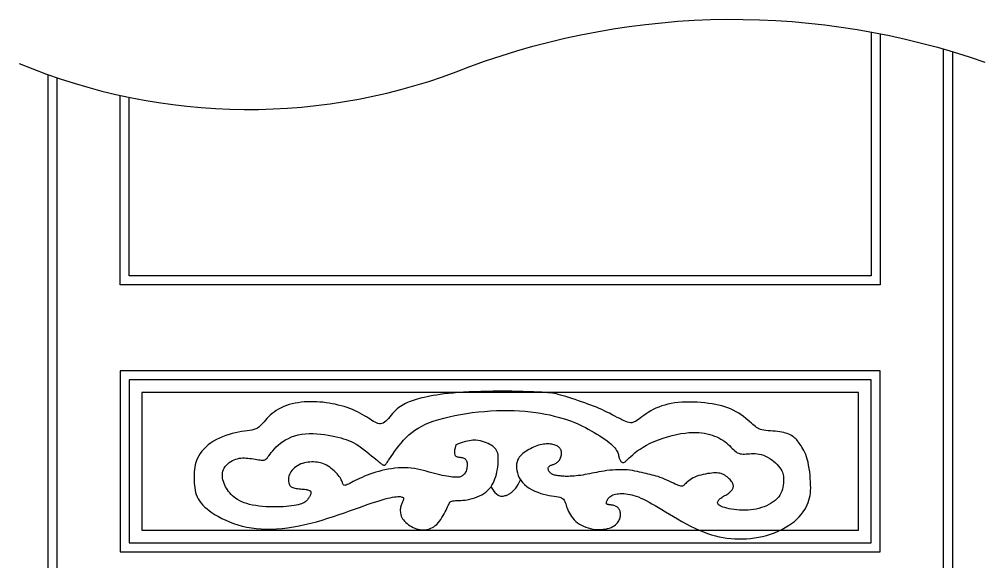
# Model space of a CAD drawing. Extents: x -66030 to 95157, y -13132 to 45879.
# Drawn here: x -27809.2 to -27398.4, y 32567.4 to 32798.2 of the extents above; entities that cross this region are included whole.
import ezdxf

# ---------------------------------------------------------------- set-up
doc = ezdxf.new("R2010")
doc.units = 0
doc.header["$LTSCALE"] = 100
doc.header["$MEASUREMENT"] = 0
for name, color, linetype in [('3', 11, 'CONTINUOUS'), ('4', 121, 'CONTINUOUS'), ('7', 105, 'CONTINUOUS')]:
    doc.layers.add(name, color=color, linetype=linetype)

msp = doc.modelspace()

# ---------------------------------------------------------------- linework, layer by layer
at = {"layer": '3'}
msp.add_lwpolyline([(-27809.18, 32779.41, 0.197288), (-27617.44, 32778.08, -0.174961), (-27398.42, 32779.91)], format="xyb", dxfattribs=at)
for points in [[(-27442.83, 32792.04), (-27442.83, 32685.18), (-27766.23, 32685.18), (-27766.23, 32765.79)], [(-27793.18, 32773.35), (-27793.18, 31868.98), (-27415.88, 31868.98), (-27415.88, 32785.49)]]:
    msp.add_lwpolyline(points, dxfattribs=at)
msp.add_lwpolyline([(-27762.38, 32644.75), (-27762.38, 32575.45), (-27446.68, 32575.45), (-27446.68, 32644.75)], close=True, dxfattribs=at)
at = {"layer": '4'}
for points in [[(-27446.68, 32792.77), (-27446.68, 32689.03), (-27762.38, 32689.03), (-27762.38, 32764.97)], [(-27797.03, 32774.7), (-27797.03, 31865.13), (-27412.03, 31865.13), (-27412.03, 32784.35)]]:
    msp.add_lwpolyline(points, dxfattribs=at)
msp.add_lwpolyline([(-27766.23, 32648.6), (-27766.23, 32571.6), (-27442.83, 32571.6), (-27442.83, 32648.6)], close=True, dxfattribs=at)
at = {"layer": '7'}
msp.add_lwpolyline([(-27756.99, 32639.36), (-27756.99, 32580.84), (-27452.07, 32580.84), (-27452.07, 32639.36)], close=True, dxfattribs=at)
for points in [[(-27623.43, 32617.09), (-27623.79, 32615.83), (-27623.98, 32614.81), (-27624.05, 32614), (-27624.01, 32613.39), (-27623.87, 32612.92), (-27623.66, 32612.59), (-27623.41, 32612.36), (-27623.12, 32612.19), (-27622.83, 32612.07), (-27622.53, 32611.99), (-27622.23, 32611.93), (-27621.92, 32611.89), (-27621.61, 32611.85), (-27621.3, 32611.81), (-27620.99, 32611.77), (-27620.68, 32611.71), (-27620.38, 32611.62), (-27620.09, 32611.51), (-27619.81, 32611.36), (-27619.54, 32611.17), (-27619.31, 32610.94), (-27619.1, 32610.67), (-27618.92, 32610.35), (-27618.78, 32609.97), (-27618.69, 32609.53), (-27618.64, 32609.06), (-27618.62, 32608.55), (-27618.65, 32608.02), (-27618.71, 32607.48), (-27618.81, 32606.96), (-27618.93, 32606.45), (-27619.09, 32605.98), (-27619.28, 32605.55), (-27619.5, 32605.17), (-27619.74, 32604.83), (-27619.99, 32604.53), (-27620.27, 32604.27), (-27620.57, 32604.05), (-27620.87, 32603.86), (-27621.19, 32603.7), (-27621.51, 32603.57), (-27621.85, 32603.46), (-27622.22, 32603.39), (-27622.63, 32603.34), (-27623.08, 32603.32), (-27623.59, 32603.33), (-27624.17, 32603.37), (-27624.83, 32603.43), (-27625.57, 32603.51), (-27626.39, 32603.62), (-27627.28, 32603.76), (-27628.23, 32603.93), (-27629.24, 32604.12), (-27630.29, 32604.35), (-27631.38, 32604.61), (-27632.5, 32604.9), (-27633.64, 32605.22), (-27634.81, 32605.55), (-27636, 32605.9), (-27637.22, 32606.24), (-27638.47, 32606.55), (-27639.74, 32606.84), (-27641.05, 32607.08), (-27642.38, 32607.26), (-27643.75, 32607.37), (-27645.14, 32607.41), (-27646.55, 32607.39), (-27647.97, 32607.31), (-27649.39, 32607.17), (-27650.8, 32606.99), (-27652.2, 32606.75), (-27653.58, 32606.48), (-27654.93, 32606.18), (-27656.25, 32605.84), (-27657.53, 32605.47), (-27658.78, 32605.07), (-27659.99, 32604.65), (-27661.15, 32604.22), (-27662.27, 32603.77), (-27663.34, 32603.31), (-27664.36, 32602.84), (-27665.33, 32602.38), (-27666.23, 32601.93), (-27667.07, 32601.5), (-27667.83, 32601.1), (-27668.52, 32600.75), (-27669.13, 32600.45), (-27669.66, 32600.21), (-27670.09, 32600.05), (-27670.45, 32599.95), (-27670.74, 32599.91), (-27670.97, 32599.94), (-27671.15, 32600.02), (-27671.29, 32600.15), (-27671.41, 32600.34), (-27671.52, 32600.56), (-27671.62, 32600.83), (-27671.73, 32601.13), (-27671.85, 32601.48), (-27672, 32601.86), (-27672.19, 32602.27), (-27672.42, 32602.73), (-27672.71, 32603.21), (-27673.07, 32603.74), (-27673.5, 32604.29), (-27673.99, 32604.86), (-27674.54, 32605.44), (-27675.14, 32606.02), (-27675.77, 32606.58), (-27676.42, 32607.12), (-27677.09, 32607.62), (-27677.76, 32608.07), (-27678.42, 32608.46), (-27679.08, 32608.79), (-27679.75, 32609.07), (-27680.42, 32609.3), (-27681.09, 32609.49), (-27681.78, 32609.63), (-27682.49, 32609.74), (-27683.22, 32609.81), (-27683.97, 32609.86), (-27684.74, 32609.86), (-27685.53, 32609.84), (-27686.32, 32609.77), (-27687.11, 32609.65), (-27687.89, 32609.49), (-27688.67, 32609.27), (-27689.42, 32609), (-27690.15, 32608.66), (-27690.84, 32608.27), (-27691.5, 32607.83), (-27692.11, 32607.35), (-27692.66, 32606.83), (-27693.16, 32606.27), (-27693.59, 32605.69), (-27693.95, 32605.09), (-27694.23, 32604.47), (-27694.44, 32603.85), (-27694.58, 32603.24), (-27694.65, 32602.64), (-27694.67, 32602.06), (-27694.63, 32601.51), (-27694.54, 32601.01), (-27694.42, 32600.56), (-27694.25, 32600.17), (-27694.05, 32599.84), (-27693.81, 32599.55), (-27693.52, 32599.31), (-27693.19, 32599.11), (-27692.81, 32598.95), (-27692.38, 32598.81), (-27691.9, 32598.7), (-27691.37, 32598.61), (-27690.79, 32598.53), (-27690.19, 32598.46), (-27689.58, 32598.4), (-27688.98, 32598.35), (-27688.39, 32598.29), (-27687.83, 32598.23), (-27687.33, 32598.16), (-27686.88, 32598.08), (-27686.49, 32597.99), (-27686.15, 32597.89), (-27685.87, 32597.78), (-27685.63, 32597.66), (-27685.45, 32597.53), (-27685.3, 32597.39), (-27685.2, 32597.23), (-27685.13, 32597.07), (-27685.09, 32596.89), (-27685.09, 32596.7), (-27685.11, 32596.51), (-27685.16, 32596.3), (-27685.23, 32596.08), (-27685.32, 32595.85), (-27685.43, 32595.61), (-27685.55, 32595.35), (-27685.69, 32595.09), (-27685.84, 32594.83), (-27686.01, 32594.56), (-27686.2, 32594.28), (-27686.4, 32594.01), (-27686.62, 32593.74), (-27686.86, 32593.48), (-27687.12, 32593.22), (-27687.41, 32592.97), (-27687.74, 32592.73), (-27688.13, 32592.5), (-27688.58, 32592.27), (-27689.11, 32592.06), (-27689.74, 32591.85), (-27690.47, 32591.66), (-27691.31, 32591.48), (-27692.26, 32591.31), (-27693.3, 32591.15), (-27694.44, 32591.02), (-27695.66, 32590.91), (-27696.95, 32590.82), (-27698.31, 32590.76), (-27699.73, 32590.73), (-27701.18, 32590.73), (-27702.67, 32590.77), (-27704.17, 32590.84), (-27705.66, 32590.95), (-27707.13, 32591.1), (-27708.55, 32591.3), (-27709.91, 32591.53), (-27711.19, 32591.81), (-27712.38, 32592.14), (-27713.48, 32592.51), (-27714.48, 32592.93), (-27715.41, 32593.38), (-27716.27, 32593.86), (-27717.05, 32594.38), (-27717.77, 32594.92), (-27718.44, 32595.49), (-27719.05, 32596.08), (-27719.62, 32596.69), (-27720.14, 32597.33), (-27720.61, 32597.98), (-27721.03, 32598.65), (-27721.41, 32599.33), (-27721.75, 32600.04), (-27722.04, 32600.75), (-27722.3, 32601.49), (-27722.51, 32602.23), (-27722.66, 32602.97), (-27722.75, 32603.72), (-27722.76, 32604.46), (-27722.7, 32605.19), (-27722.56, 32605.91), (-27722.31, 32606.6), (-27721.98, 32607.27), (-27721.55, 32607.91), (-27721.04, 32608.51), (-27720.47, 32609.07), (-27719.85, 32609.58), (-27719.18, 32610.04), (-27718.49, 32610.44), (-27717.78, 32610.78), (-27717.07, 32611.05), (-27716.35, 32611.26), (-27715.63, 32611.41), (-27714.89, 32611.51), (-27714.16, 32611.56), (-27713.41, 32611.56), (-27712.66, 32611.54), (-27711.89, 32611.48), (-27711.12, 32611.39), (-27710.34, 32611.29), (-27709.58, 32611.18), (-27708.84, 32611.06), (-27708.13, 32610.94), (-27707.47, 32610.83), (-27706.86, 32610.74), (-27706.31, 32610.66), (-27705.84, 32610.62), (-27705.43, 32610.62), (-27705.06, 32610.67), (-27704.72, 32610.77), (-27704.4, 32610.94), (-27704.08, 32611.2), (-27703.74, 32611.54), (-27703.37, 32611.98), (-27702.95, 32612.52), (-27702.48, 32613.16), (-27701.95, 32613.87), (-27701.34, 32614.63), (-27700.66, 32615.42), (-27699.9, 32616.23), (-27699.05, 32617.04), (-27698.1, 32617.82), (-27697.04, 32618.57), (-27695.89, 32619.27), (-27694.65, 32619.91), (-27693.33, 32620.48), (-27691.94, 32620.97), (-27690.48, 32621.38), (-27688.97, 32621.69), (-27687.4, 32621.89), (-27685.8, 32621.98), (-27684.18, 32621.97), (-27682.55, 32621.87), (-27680.93, 32621.71), (-27679.35, 32621.48), (-27677.8, 32621.22), (-27676.33, 32620.94), (-27674.93, 32620.65), (-27673.62, 32620.36), (-27672.4, 32620.07), (-27671.24, 32619.75), (-27670.13, 32619.4), (-27669.05, 32619.01), (-27667.98, 32618.55), (-27666.91, 32618.02), (-27665.82, 32617.4), (-27664.7, 32616.68), (-27663.57, 32615.9), (-27662.44, 32615.06), (-27661.33, 32614.2), (-27660.26, 32613.34), (-27659.26, 32612.51), (-27658.34, 32611.74), (-27657.53, 32611.05), (-27656.83, 32610.46), (-27656.25, 32609.98), (-27655.76, 32609.58), (-27655.36, 32609.26), (-27655.03, 32609.01), (-27654.76, 32608.82), (-27654.54, 32608.68), (-27654.35, 32608.57), (-27654.19, 32608.5), (-27654.04, 32608.46), (-27653.92, 32608.43), (-27653.8, 32608.44), (-27653.7, 32608.46), (-27653.6, 32608.51), (-27653.51, 32608.57), (-27653.42, 32608.65), (-27653.33, 32608.75), (-27653.23, 32608.88), (-27653.1, 32609.06), (-27652.93, 32609.31), (-27652.7, 32609.65), (-27652.41, 32610.09), (-27652.03, 32610.65), (-27651.56, 32611.36), (-27650.99, 32612.22), (-27650.31, 32613.21), (-27649.54, 32614.3), (-27648.68, 32615.46), (-27647.75, 32616.67), (-27646.74, 32617.89), (-27645.67, 32619.1), (-27644.55, 32620.26), (-27643.38, 32621.36), (-27642.14, 32622.39), (-27640.84, 32623.35), (-27639.44, 32624.25), (-27637.95, 32625.09), (-27636.34, 32625.88), (-27634.61, 32626.62), (-27632.73, 32627.31), (-27630.71, 32627.95), (-27628.56, 32628.55), (-27626.29, 32629.11), (-27623.92, 32629.62), (-27621.48, 32630.07), (-27618.97, 32630.48), (-27616.43, 32630.84), (-27613.86, 32631.14), (-27611.29, 32631.39), (-27608.72, 32631.58), (-27606.17, 32631.72), (-27603.64, 32631.79), (-27601.15, 32631.81), (-27598.69, 32631.77), (-27596.29, 32631.66), (-27593.95, 32631.49), (-27591.67, 32631.25), (-27589.47, 32630.96), (-27587.36, 32630.62), (-27585.34, 32630.24), (-27583.41, 32629.84), (-27581.59, 32629.4), (-27579.88, 32628.96), (-27578.29, 32628.51), (-27576.83, 32628.06), (-27575.47, 32627.61), (-27574.19, 32627.15), (-27572.98, 32626.67), (-27571.81, 32626.17), (-27570.66, 32625.64), (-27569.51, 32625.08), (-27568.34, 32624.48), (-27567.13, 32623.84), (-27565.89, 32623.15), (-27564.65, 32622.44), (-27563.43, 32621.71), (-27562.24, 32620.98), (-27561.11, 32620.25), (-27560.04, 32619.53), (-27559.08, 32618.83), (-27558.22, 32618.16), (-27557.46, 32617.53), (-27556.81, 32616.93), (-27556.24, 32616.35), (-27555.76, 32615.8), (-27555.37, 32615.28), (-27555.04, 32614.78), (-27554.77, 32614.3), (-27554.57, 32613.85), (-27554.41, 32613.42), (-27554.29, 32613), (-27554.19, 32612.61), (-27554.11, 32612.23), (-27554.03, 32611.87), (-27553.95, 32611.53), (-27553.84, 32611.21), (-27553.71, 32610.89), (-27553.56, 32610.6), (-27553.39, 32610.34), (-27553.2, 32610.1), (-27553, 32609.9), (-27552.79, 32609.75), (-27552.58, 32609.64), (-27552.37, 32609.58), (-27552.17, 32609.58), (-27551.96, 32609.64), (-27551.73, 32609.78), (-27551.46, 32609.98), (-27551.13, 32610.26), (-27550.74, 32610.62), (-27550.26, 32611.07), (-27549.69, 32611.61), (-27549, 32612.24), (-27548.2, 32612.95), (-27547.27, 32613.71), (-27546.22, 32614.53), (-27545.05, 32615.36), (-27543.74, 32616.21), (-27542.3, 32617.04), (-27540.72, 32617.85), (-27539, 32618.61), (-27537.18, 32619.33), (-27535.29, 32619.98), (-27533.35, 32620.57), (-27531.41, 32621.09), (-27529.49, 32621.54), (-27527.64, 32621.9), (-27525.88, 32622.17), (-27524.24, 32622.35), (-27522.72, 32622.45), (-27521.31, 32622.46), (-27519.99, 32622.4), (-27518.75, 32622.27), (-27517.58, 32622.09), (-27516.47, 32621.85), (-27515.4, 32621.57), (-27514.37, 32621.24), (-27513.38, 32620.89), (-27512.42, 32620.49), (-27511.51, 32620.06), (-27510.64, 32619.6), (-27509.82, 32619.1), (-27509.04, 32618.57), (-27508.32, 32618.01), (-27507.65, 32617.42), (-27507.02, 32616.82), (-27506.42, 32616.22), (-27505.86, 32615.63), (-27505.31, 32615.09), (-27504.76, 32614.59), (-27504.22, 32614.16), (-27503.67, 32613.81), (-27503.1, 32613.55), (-27502.5, 32613.38), (-27501.89, 32613.28), (-27501.25, 32613.23), (-27500.59, 32613.24), (-27499.91, 32613.27), (-27499.19, 32613.31), (-27498.45, 32613.36), (-27497.67, 32613.4), (-27496.87, 32613.41), (-27496.05, 32613.39), (-27495.2, 32613.33), (-27494.34, 32613.21), (-27493.47, 32613.02), (-27492.58, 32612.75), (-27491.69, 32612.39), (-27490.79, 32611.93), (-27489.91, 32611.39), (-27489.05, 32610.78), (-27488.22, 32610.13), (-27487.44, 32609.44), (-27486.73, 32608.74), (-27486.09, 32608.05), (-27485.54, 32607.38), (-27485.09, 32606.75), (-27484.73, 32606.14), (-27484.45, 32605.55), (-27484.25, 32604.97), (-27484.11, 32604.37), (-27484.02, 32603.76), (-27483.97, 32603.11), (-27483.96, 32602.41), (-27483.97, 32601.65), (-27484.02, 32600.85), (-27484.11, 32600.01), (-27484.25, 32599.15), (-27484.46, 32598.28), (-27484.75, 32597.41), (-27485.12, 32596.56), (-27485.58, 32595.74), (-27486.15, 32594.95), (-27486.81, 32594.22), (-27487.56, 32593.52), (-27488.39, 32592.88), (-27489.29, 32592.28), (-27490.25, 32591.74), (-27491.25, 32591.24), (-27492.3, 32590.81), (-27493.37, 32590.42), (-27494.48, 32590.1), (-27495.6, 32589.83), (-27496.75, 32589.62), (-27497.92, 32589.46), (-27499.1, 32589.36), (-27500.29, 32589.31), (-27501.48, 32589.31), (-27502.68, 32589.37), (-27503.86, 32589.47), (-27505.02, 32589.61), (-27506.13, 32589.78), (-27507.18, 32589.99), (-27508.14, 32590.21), (-27509.02, 32590.44), (-27509.78, 32590.68), (-27510.41, 32590.93), (-27510.93, 32591.17), (-27511.33, 32591.41), (-27511.64, 32591.66), (-27511.85, 32591.91), (-27511.98, 32592.16), (-27512.04, 32592.41), (-27512.04, 32592.66), (-27511.99, 32592.92), (-27511.88, 32593.19), (-27511.72, 32593.45), (-27511.52, 32593.72), (-27511.28, 32593.98), (-27510.99, 32594.25), (-27510.66, 32594.51), (-27510.3, 32594.77), (-27509.91, 32595.02), (-27509.49, 32595.28), (-27509.05, 32595.53), (-27508.61, 32595.78), (-27508.18, 32596.04), (-27507.75, 32596.3), (-27507.35, 32596.56), (-27506.98, 32596.83), (-27506.66, 32597.1), (-27506.37, 32597.39), (-27506.12, 32597.67), (-27505.91, 32597.97), (-27505.73, 32598.26), (-27505.59, 32598.55), (-27505.48, 32598.84), (-27505.41, 32599.13), (-27505.36, 32599.42), (-27505.35, 32599.71), (-27505.37, 32599.99), (-27505.44, 32600.29), (-27505.54, 32600.59), (-27505.69, 32600.91), (-27505.89, 32601.25), (-27506.13, 32601.6), (-27506.43, 32601.97), (-27506.78, 32602.36), (-27507.17, 32602.75), (-27507.59, 32603.14), (-27508.05, 32603.51), (-27508.52, 32603.87), (-27509.02, 32604.19), (-27509.53, 32604.47), (-27510.05, 32604.7), (-27510.59, 32604.89), (-27511.15, 32605.03), (-27511.74, 32605.12), (-27512.37, 32605.18), (-27513.04, 32605.2), (-27513.76, 32605.17), (-27514.55, 32605.11), (-27515.4, 32605.02), (-27516.3, 32604.89), (-27517.24, 32604.73), (-27518.18, 32604.54), (-27519.13, 32604.31), (-27520.05, 32604.05), (-27520.93, 32603.75), (-27521.75, 32603.42), (-27522.51, 32603.05), (-27523.18, 32602.66), (-27523.8, 32602.26), (-27524.34, 32601.86), (-27524.83, 32601.45), (-27525.26, 32601.07), (-27525.63, 32600.71), (-27525.96, 32600.39), (-27526.25, 32600.11), (-27526.5, 32599.88), (-27526.76, 32599.7), (-27527.03, 32599.59), (-27527.33, 32599.55), (-27527.7, 32599.57), (-27528.14, 32599.68), (-27528.67, 32599.86), (-27529.32, 32600.13), (-27530.07, 32600.47), (-27530.89, 32600.86), (-27531.78, 32601.28), (-27532.71, 32601.72), (-27533.66, 32602.16), (-27534.61, 32602.59), (-27535.55, 32602.97), (-27536.46, 32603.31), (-27537.34, 32603.61), (-27538.21, 32603.86), (-27539.06, 32604.09), (-27539.9, 32604.31), (-27540.75, 32604.51), (-27541.6, 32604.71), (-27542.47, 32604.91), (-27543.36, 32605.13), (-27544.28, 32605.36), (-27545.23, 32605.58), (-27546.21, 32605.8), (-27547.22, 32606.01), (-27548.28, 32606.19), (-27549.38, 32606.34), (-27550.52, 32606.45), (-27551.71, 32606.52), (-27552.94, 32606.54), (-27554.19, 32606.53), (-27555.45, 32606.48), (-27556.71, 32606.4), (-27557.96, 32606.3), (-27559.18, 32606.16), (-27560.35, 32606), (-27561.48, 32605.83), (-27562.56, 32605.64), (-27563.61, 32605.44), (-27564.62, 32605.24), (-27565.6, 32605.03), (-27566.57, 32604.83), (-27567.53, 32604.64), (-27568.49, 32604.47), (-27569.44, 32604.31), (-27570.4, 32604.17), (-27571.34, 32604.05), (-27572.26, 32603.95), (-27573.15, 32603.87), (-27574, 32603.81), (-27574.81, 32603.77), (-27575.57, 32603.74), (-27576.27, 32603.73), (-27576.91, 32603.74), (-27577.51, 32603.77), (-27578.06, 32603.81), (-27578.57, 32603.85), (-27579.05, 32603.91), (-27579.51, 32603.96), (-27579.94, 32604.02), (-27580.36, 32604.08), (-27580.76, 32604.15), (-27581.14, 32604.22), (-27581.51, 32604.31), (-27581.85, 32604.41), (-27582.18, 32604.52), (-27582.49, 32604.66), (-27582.77, 32604.83), (-27583.03, 32605.03), (-27583.27, 32605.25), (-27583.48, 32605.49), (-27583.67, 32605.74), (-27583.82, 32606), (-27583.95, 32606.26), (-27584.04, 32606.52), (-27584.11, 32606.77), (-27584.13, 32607.01), (-27584.13, 32607.23), (-27584.09, 32607.43), (-27584.03, 32607.62), (-27583.93, 32607.8), (-27583.8, 32607.95), (-27583.64, 32608.1), (-27583.46, 32608.23), (-27583.25, 32608.34), (-27583.02, 32608.45), (-27582.76, 32608.54), (-27582.49, 32608.64), (-27582.21, 32608.73), (-27581.92, 32608.84), (-27581.62, 32608.95), (-27581.31, 32609.08), (-27581.01, 32609.22), (-27580.71, 32609.39), (-27580.42, 32609.58), (-27580.14, 32609.79), (-27579.87, 32610.03), (-27579.61, 32610.3), (-27579.38, 32610.6), (-27579.17, 32610.94), (-27578.99, 32611.3), (-27578.83, 32611.69), (-27578.7, 32612.1), (-27578.6, 32612.52), (-27578.54, 32612.95), (-27578.5, 32613.37), (-27578.49, 32613.78), (-27578.52, 32614.17), (-27578.59, 32614.54), (-27578.68, 32614.88), (-27578.81, 32615.19), (-27578.98, 32615.49), (-27579.19, 32615.76), (-27579.43, 32616.02), (-27579.7, 32616.25), (-27580.02, 32616.47), (-27580.37, 32616.68), (-27580.76, 32616.86), (-27581.18, 32617.03), (-27581.64, 32617.18), (-27582.12, 32617.31), (-27582.64, 32617.41), (-27583.18, 32617.48), (-27583.74, 32617.52), (-27584.33, 32617.54), (-27584.94, 32617.52), (-27585.57, 32617.47), (-27586.21, 32617.39), (-27586.87, 32617.28), (-27587.54, 32617.13), (-27588.23, 32616.94), (-27588.92, 32616.72), (-27589.62, 32616.45), (-27590.33, 32616.16), (-27591.03, 32615.83), (-27591.72, 32615.48), (-27592.41, 32615.1), (-27593.08, 32614.7), (-27593.72, 32614.28), (-27594.34, 32613.85), (-27594.93, 32613.4), (-27595.49, 32612.93), (-27595.99, 32612.43), (-27596.45, 32611.89), (-27596.84, 32611.3), (-27597.17, 32610.65), (-27597.41, 32609.92), (-27597.58, 32609.12), (-27597.66, 32608.23), (-27597.63, 32607.26), (-27597.51, 32606.25), (-27597.27, 32605.21), (-27596.92, 32604.16), (-27596.45, 32603.12), (-27595.85, 32602.11), (-27595.11, 32601.15), (-27594.24, 32600.26), (-27593.25, 32599.45), (-27592.17, 32598.71), (-27591.01, 32598.04), (-27589.8, 32597.45), (-27588.56, 32596.94), (-27587.32, 32596.5), (-27586.09, 32596.14), (-27584.9, 32595.86), (-27583.75, 32595.64), (-27582.67, 32595.46), (-27581.65, 32595.31), (-27580.72, 32595.17), (-27579.88, 32595.02), (-27579.14, 32594.83), (-27578.52, 32594.61), (-27578.02, 32594.32), (-27577.62, 32593.97), (-27577.31, 32593.56), (-27577.06, 32593.1), (-27576.86, 32592.59), (-27576.67, 32592.04), (-27576.49, 32591.44), (-27576.3, 32590.81), (-27576.06, 32590.14), (-27575.79, 32589.45), (-27575.47, 32588.74), (-27575.1, 32588.02), (-27574.68, 32587.3), (-27574.2, 32586.59), (-27573.66, 32585.89), (-27573.06, 32585.23), (-27572.39, 32584.59), (-27571.65, 32584), (-27570.86, 32583.45), (-27570.01, 32582.94), (-27569.11, 32582.49), (-27568.16, 32582.1), (-27567.17, 32581.77), (-27566.14, 32581.51), (-27565.08, 32581.32), (-27564, 32581.19), (-27562.92, 32581.14), (-27561.85, 32581.14), (-27560.82, 32581.21), (-27559.82, 32581.34), (-27558.9, 32581.52), (-27558.05, 32581.75), (-27557.29, 32582.03), (-27556.62, 32582.36), (-27556.03, 32582.72), (-27555.52, 32583.11), (-27555.08, 32583.52), (-27554.71, 32583.95), (-27554.39, 32584.38), (-27554.12, 32584.82), (-27553.9, 32585.26), (-27553.73, 32585.69), (-27553.59, 32586.12), (-27553.49, 32586.54), (-27553.43, 32586.95), (-27553.4, 32587.36), (-27553.4, 32587.75), (-27553.44, 32588.14), (-27553.49, 32588.51), (-27553.58, 32588.87), (-27553.69, 32589.21), (-27553.83, 32589.54), (-27554, 32589.84), (-27554.19, 32590.12), (-27554.4, 32590.38), (-27554.65, 32590.6), (-27554.92, 32590.8), (-27555.21, 32590.97), (-27555.52, 32591.11), (-27555.84, 32591.24), (-27556.17, 32591.33), (-27556.5, 32591.42), (-27556.83, 32591.48), (-27557.16, 32591.53), (-27557.47, 32591.57), (-27557.77, 32591.61), (-27558.05, 32591.64), (-27558.31, 32591.66), (-27558.55, 32591.7), (-27558.76, 32591.74), (-27558.95, 32591.79), (-27559.1, 32591.86), (-27559.22, 32591.94), (-27559.31, 32592.05), (-27559.36, 32592.18), (-27559.38, 32592.33), (-27559.38, 32592.5), (-27559.34, 32592.7), (-27559.27, 32592.93), (-27559.18, 32593.19), (-27559.06, 32593.48), (-27558.91, 32593.79), (-27558.72, 32594.11), (-27558.5, 32594.43), (-27558.23, 32594.76), (-27557.91, 32595.07), (-27557.54, 32595.36), (-27557.12, 32595.62), (-27556.63, 32595.84), (-27556.09, 32596.03), (-27555.5, 32596.17), (-27554.86, 32596.29), (-27554.18, 32596.36), (-27553.46, 32596.41), (-27552.72, 32596.41), (-27551.94, 32596.38), (-27551.14, 32596.32), (-27550.31, 32596.22), (-27549.46, 32596.07), (-27548.57, 32595.88), (-27547.65, 32595.63), (-27546.69, 32595.33), (-27545.7, 32594.96), (-27544.66, 32594.52), (-27543.57, 32594.02), (-27542.43, 32593.44), (-27541.24, 32592.8), (-27539.98, 32592.09), (-27538.66, 32591.32), (-27537.26, 32590.49), (-27535.78, 32589.61), (-27534.22, 32588.66), (-27532.56, 32587.67), (-27530.84, 32586.64), (-27529.06, 32585.6), (-27527.24, 32584.56), (-27525.39, 32583.54), (-27523.54, 32582.57), (-27521.7, 32581.66), (-27519.89, 32580.82), (-27518.12, 32580.08), (-27516.39, 32579.44), (-27514.69, 32578.88), (-27513.02, 32578.41), (-27511.36, 32578.01), (-27509.71, 32577.7), (-27508.07, 32577.45), (-27506.42, 32577.26), (-27504.76, 32577.14), (-27503.09, 32577.09), (-27501.41, 32577.09), (-27499.73, 32577.17), (-27498.04, 32577.31), (-27496.34, 32577.53), (-27494.64, 32577.82), (-27492.94, 32578.19), (-27491.25, 32578.64), (-27489.56, 32579.17), (-27487.91, 32579.76), (-27486.3, 32580.42), (-27484.74, 32581.15), (-27483.26, 32581.93), (-27481.86, 32582.76), (-27480.56, 32583.65), (-27479.37, 32584.58), (-27478.3, 32585.55), (-27477.32, 32586.55), (-27476.46, 32587.56), (-27475.68, 32588.59), (-27475.01, 32589.62), (-27474.42, 32590.64), (-27473.93, 32591.65), (-27473.51, 32592.65), (-27473.18, 32593.63), (-27472.91, 32594.62), (-27472.71, 32595.63), (-27472.58, 32596.67), (-27472.49, 32597.76), (-27472.46, 32598.91), (-27472.47, 32600.14), (-27472.52, 32601.46), (-27472.61, 32602.84), (-27472.73, 32604.25), (-27472.89, 32605.68), (-27473.09, 32607.09), (-27473.32, 32608.46), (-27473.58, 32609.77), (-27473.89, 32610.98), (-27474.22, 32612.07), (-27474.58, 32613.05), (-27474.97, 32613.94), (-27475.36, 32614.74), (-27475.77, 32615.46), (-27476.17, 32616.11), (-27476.57, 32616.72), (-27476.96, 32617.28), (-27477.33, 32617.81), (-27477.69, 32618.31), (-27478.05, 32618.79), (-27478.41, 32619.23), (-27478.79, 32619.65), (-27479.19, 32620.04), (-27479.61, 32620.41), (-27480.08, 32620.76), (-27480.59, 32621.08), (-27481.14, 32621.38), (-27481.75, 32621.65), (-27482.41, 32621.9), (-27483.12, 32622.13), (-27483.9, 32622.33), (-27484.73, 32622.51), (-27485.62, 32622.66), (-27486.57, 32622.78), (-27487.57, 32622.89), (-27488.59, 32622.98), (-27489.6, 32623.07), (-27490.59, 32623.17), (-27491.53, 32623.27), (-27492.41, 32623.4), (-27493.19, 32623.55), (-27493.86, 32623.73), (-27494.45, 32623.96), (-27494.98, 32624.22), (-27495.47, 32624.54), (-27495.96, 32624.91), (-27496.46, 32625.33), (-27497.01, 32625.82), (-27497.64, 32626.38), (-27498.35, 32627), (-27499.16, 32627.68), (-27500.04, 32628.39), (-27501, 32629.13), (-27502.02, 32629.86), (-27503.09, 32630.57), (-27504.21, 32631.25), (-27505.37, 32631.87), (-27506.55, 32632.43), (-27507.76, 32632.92), (-27509.01, 32633.35), (-27510.3, 32633.72), (-27511.63, 32634.05), (-27513.01, 32634.33), (-27514.44, 32634.57), (-27515.93, 32634.78), (-27517.47, 32634.97), (-27519.06, 32635.12), (-27520.69, 32635.24), (-27522.33, 32635.31), (-27523.98, 32635.35), (-27525.61, 32635.34), (-27527.22, 32635.27), (-27528.79, 32635.15), (-27530.31, 32634.97), (-27531.78, 32634.73), (-27533.2, 32634.43), (-27534.55, 32634.08), (-27535.86, 32633.67), (-27537.11, 32633.22), (-27538.3, 32632.71), (-27539.44, 32632.16), (-27540.51, 32631.56), (-27541.54, 32630.94), (-27542.5, 32630.3), (-27543.4, 32629.67), (-27544.24, 32629.05), (-27545.02, 32628.48), (-27545.74, 32627.96), (-27546.4, 32627.51), (-27546.99, 32627.14), (-27547.54, 32626.86), (-27548.06, 32626.67), (-27548.59, 32626.57), (-27549.12, 32626.56), (-27549.7, 32626.64), (-27550.34, 32626.81), (-27551.05, 32627.06), (-27551.85, 32627.41), (-27552.75, 32627.83), (-27553.71, 32628.31), (-27554.73, 32628.84), (-27555.8, 32629.4), (-27556.9, 32629.97), (-27558.02, 32630.55), (-27559.14, 32631.11), (-27560.26, 32631.64), (-27561.38, 32632.14), (-27562.51, 32632.63), (-27563.66, 32633.1), (-27564.83, 32633.56), (-27566.03, 32634.02), (-27567.28, 32634.48), (-27568.57, 32634.95), (-27569.91, 32635.42), (-27571.29, 32635.9), (-27572.68, 32636.37), (-27574.05, 32636.83), (-27575.38, 32637.26), (-27576.64, 32637.66), (-27577.82, 32638.03), (-27578.89, 32638.34), (-27579.83, 32638.6), (-27580.68, 32638.81), (-27581.5, 32638.98), (-27582.34, 32639.12), (-27583.24, 32639.23), (-27584.26, 32639.32), (-27585.44, 32639.41), (-27586.85, 32639.48), (-27588.5, 32639.57), (-27590.4, 32639.65), (-27592.49, 32639.73), (-27594.76, 32639.8), (-27597.17, 32639.86), (-27599.68, 32639.91), (-27602.27, 32639.94), (-27604.9, 32639.95), (-27607.54, 32639.94), (-27610.18, 32639.9), (-27612.77, 32639.84), (-27615.32, 32639.75), (-27617.79, 32639.64), (-27620.17, 32639.51), (-27622.44, 32639.36), (-27624.57, 32639.18), (-27626.55, 32638.99), (-27628.38, 32638.79), (-27630.07, 32638.56), (-27631.64, 32638.33), (-27633.1, 32638.09), (-27634.44, 32637.84), (-27635.69, 32637.6), (-27636.85, 32637.35), (-27637.93, 32637.1), (-27638.94, 32636.86), (-27639.89, 32636.6), (-27640.79, 32636.34), (-27641.64, 32636.07), (-27642.46, 32635.78), (-27643.25, 32635.47), (-27644.03, 32635.13), (-27644.79, 32634.77), (-27645.54, 32634.37), (-27646.28, 32633.94), (-27647, 32633.47), (-27647.71, 32632.96), (-27648.4, 32632.41), (-27649.06, 32631.82), (-27649.71, 32631.18), (-27650.34, 32630.5), (-27650.95, 32629.79), (-27651.54, 32629.08), (-27652.11, 32628.4), (-27652.67, 32627.76), (-27653.23, 32627.19), (-27653.78, 32626.72), (-27654.33, 32626.37), (-27654.87, 32626.15), (-27655.43, 32626.06), (-27655.99, 32626.09), (-27656.57, 32626.23), (-27657.17, 32626.45), (-27657.79, 32626.76), (-27658.45, 32627.12), (-27659.15, 32627.54), (-27659.88, 32628), (-27660.66, 32628.49), (-27661.49, 32629.01), (-27662.35, 32629.54), (-27663.27, 32630.07), (-27664.23, 32630.6), (-27665.24, 32631.13), (-27666.29, 32631.63), (-27667.39, 32632.11), (-27668.54, 32632.57), (-27669.73, 32632.99), (-27670.94, 32633.39), (-27672.19, 32633.75), (-27673.46, 32634.09), (-27674.75, 32634.39), (-27676.05, 32634.65), (-27677.36, 32634.88), (-27678.68, 32635.08), (-27680, 32635.24), (-27681.32, 32635.36), (-27682.65, 32635.44), (-27683.98, 32635.49), (-27685.31, 32635.49), (-27686.64, 32635.45), (-27687.96, 32635.37), (-27689.28, 32635.25), (-27690.58, 32635.08), (-27691.86, 32634.86), (-27693.12, 32634.58), (-27694.34, 32634.25), (-27695.53, 32633.87), (-27696.68, 32633.42), (-27697.78, 32632.9), (-27698.83, 32632.34), (-27699.82, 32631.73), (-27700.76, 32631.08), (-27701.64, 32630.41), (-27702.45, 32629.72), (-27703.2, 32629.02), (-27703.87, 32628.33), (-27704.48, 32627.64), (-27705.04, 32626.98), (-27705.57, 32626.35), (-27706.09, 32625.75), (-27706.63, 32625.21), (-27707.2, 32624.71), (-27707.83, 32624.28), (-27708.54, 32623.92), (-27709.34, 32623.64), (-27710.24, 32623.41), (-27711.22, 32623.23), (-27712.29, 32623.08), (-27713.42, 32622.92), (-27714.62, 32622.75), (-27715.88, 32622.55), (-27717.19, 32622.3), (-27718.54, 32621.97), (-27719.92, 32621.58), (-27721.3, 32621.12), (-27722.68, 32620.59), (-27724.04, 32620), (-27725.34, 32619.36), (-27726.59, 32618.65), (-27727.76, 32617.89), (-27728.84, 32617.08), (-27729.82, 32616.22), (-27730.7, 32615.33), (-27731.5, 32614.41), (-27732.2, 32613.46), (-27732.81, 32612.49), (-27733.33, 32611.51), (-27733.76, 32610.53), (-27734.1, 32609.56), (-27734.36, 32608.58), (-27734.56, 32607.61), (-27734.69, 32606.64), (-27734.78, 32605.67), (-27734.82, 32604.7), (-27734.83, 32603.73), (-27734.83, 32602.75), (-27734.8, 32601.77), (-27734.76, 32600.79), (-27734.68, 32599.81), (-27734.56, 32598.84), (-27734.4, 32597.87), (-27734.17, 32596.92), (-27733.87, 32595.98), (-27733.5, 32595.05), (-27733.04, 32594.15), (-27732.48, 32593.26), (-27731.84, 32592.39), (-27731.09, 32591.54), (-27730.24, 32590.69), (-27729.3, 32589.86), (-27728.24, 32589.03), (-27727.08, 32588.21), (-27725.8, 32587.4), (-27724.42, 32586.6), (-27722.94, 32585.82), (-27721.37, 32585.07), (-27719.72, 32584.37), (-27717.99, 32583.72), (-27716.18, 32583.13), (-27714.32, 32582.61), (-27712.4, 32582.17), (-27710.42, 32581.81), (-27708.38, 32581.54), (-27706.29, 32581.35), (-27704.14, 32581.26), (-27701.94, 32581.25), (-27699.68, 32581.35), (-27697.37, 32581.54), (-27695, 32581.83), (-27692.58, 32582.21), (-27690.14, 32582.67), (-27687.67, 32583.21), (-27685.19, 32583.81), (-27682.72, 32584.46), (-27680.27, 32585.16), (-27677.84, 32585.9), (-27675.46, 32586.67), (-27673.12, 32587.45), (-27670.85, 32588.24), (-27668.65, 32589.02), (-27666.52, 32589.78), (-27664.5, 32590.51), (-27662.57, 32591.21), (-27660.76, 32591.85), (-27659.07, 32592.42), (-27657.51, 32592.94), (-27656.05, 32593.39), (-27654.72, 32593.79), (-27653.48, 32594.13), (-27652.36, 32594.42), (-27651.33, 32594.65), (-27650.4, 32594.84), (-27649.57, 32594.98), (-27648.82, 32595.07), (-27648.16, 32595.12), (-27647.58, 32595.13), (-27647.09, 32595.1), (-27646.68, 32595.04), (-27646.34, 32594.95), (-27646.08, 32594.84), (-27645.89, 32594.7), (-27645.76, 32594.54), (-27645.7, 32594.35), (-27645.68, 32594.14), (-27645.71, 32593.92), (-27645.78, 32593.67), (-27645.87, 32593.41), (-27645.99, 32593.13), (-27646.13, 32592.83), (-27646.27, 32592.52), (-27646.42, 32592.18), (-27646.57, 32591.82), (-27646.71, 32591.44), (-27646.84, 32591.04), (-27646.94, 32590.6), (-27647.02, 32590.13), (-27647.07, 32589.64), (-27647.08, 32589.12), (-27647.05, 32588.57), (-27646.97, 32588.01), (-27646.84, 32587.44), (-27646.65, 32586.87), (-27646.4, 32586.3), (-27646.08, 32585.73), (-27645.69, 32585.18), (-27645.24, 32584.64), (-27644.73, 32584.12), (-27644.17, 32583.63), (-27643.57, 32583.17), (-27642.93, 32582.74), (-27642.27, 32582.35), (-27641.58, 32582.01), (-27640.89, 32581.71), (-27640.18, 32581.47), (-27639.47, 32581.27), (-27638.76, 32581.12), (-27638.05, 32581.03), (-27637.35, 32580.99), (-27636.66, 32581), (-27635.98, 32581.07), (-27635.31, 32581.19), (-27634.66, 32581.38), (-27634.02, 32581.63), (-27633.4, 32581.94), (-27632.78, 32582.32), (-27632.18, 32582.78), (-27631.59, 32583.32), (-27631.01, 32583.93), (-27630.44, 32584.63), (-27629.88, 32585.39), (-27629.34, 32586.19), (-27628.83, 32587.02), (-27628.36, 32587.85), (-27627.92, 32588.65), (-27627.53, 32589.42), (-27627.2, 32590.13), (-27626.92, 32590.77), (-27626.69, 32591.33), (-27626.47, 32591.81), (-27626.27, 32592.22), (-27626.05, 32592.56), (-27625.8, 32592.84), (-27625.51, 32593.06), (-27625.14, 32593.21), (-27624.7, 32593.32), (-27624.18, 32593.38), (-27623.58, 32593.41), (-27622.9, 32593.43), (-27622.16, 32593.45), (-27621.35, 32593.48), (-27620.47, 32593.54), (-27619.54, 32593.64), (-27618.55, 32593.8), (-27617.52, 32594.01), (-27616.47, 32594.28), (-27615.42, 32594.6), (-27614.37, 32594.98), (-27613.36, 32595.42), (-27612.39, 32595.92), (-27611.49, 32596.46), (-27610.66, 32597.07), (-27609.91, 32597.73), (-27609.23, 32598.44), (-27608.62, 32599.2), (-27608.07, 32600.01), (-27607.59, 32600.87), (-27607.16, 32601.77), (-27606.78, 32602.71), (-27606.45, 32603.69), (-27606.17, 32604.7), (-27605.93, 32605.72), (-27605.73, 32606.74), (-27605.58, 32607.75), (-27605.47, 32608.73), (-27605.4, 32609.68), (-27605.37, 32610.58), (-27605.37, 32611.41), (-27605.41, 32612.19), (-27605.5, 32612.9), (-27605.64, 32613.57), (-27605.83, 32614.18), (-27606.08, 32614.75), (-27606.4, 32615.27), (-27606.78, 32615.75), (-27607.23, 32616.2), (-27607.75, 32616.61), (-27608.34, 32617), (-27608.98, 32617.35), (-27609.68, 32617.68), (-27610.43, 32617.98), (-27611.23, 32618.27), (-27612.07, 32618.53), (-27612.95, 32618.78), (-27613.91, 32618.97), (-27614.99, 32619.07), (-27616.22, 32619.06), (-27617.64, 32618.89), (-27619.29, 32618.52), (-27621.21, 32617.94), (-27623.43, 32617.09)], [(-27608.45, 32599.07), (-27607.58, 32597.84), (-27606.8, 32596.9), (-27606.09, 32596.23), (-27605.45, 32595.77), (-27604.87, 32595.5), (-27604.34, 32595.37), (-27603.84, 32595.34), (-27603.37, 32595.37), (-27602.93, 32595.44), (-27602.5, 32595.54), (-27602.09, 32595.65), (-27601.7, 32595.78), (-27601.33, 32595.93), (-27600.98, 32596.1), (-27600.66, 32596.28), (-27600.36, 32596.46), (-27600.08, 32596.66), (-27599.82, 32596.86), (-27599.58, 32597.07), (-27599.36, 32597.27), (-27599.15, 32597.48), (-27598.95, 32597.68), (-27598.75, 32597.88), (-27598.56, 32598.07), (-27598.36, 32598.25), (-27598.16, 32598.47), (-27597.92, 32598.74), (-27597.66, 32599.11), (-27597.34, 32599.62), (-27596.96, 32600.3), (-27596.5, 32601.18), (-27595.96, 32602.31)]]:
    msp.add_lwpolyline(points, dxfattribs=at)

doc.saveas('drawing.dxf')
